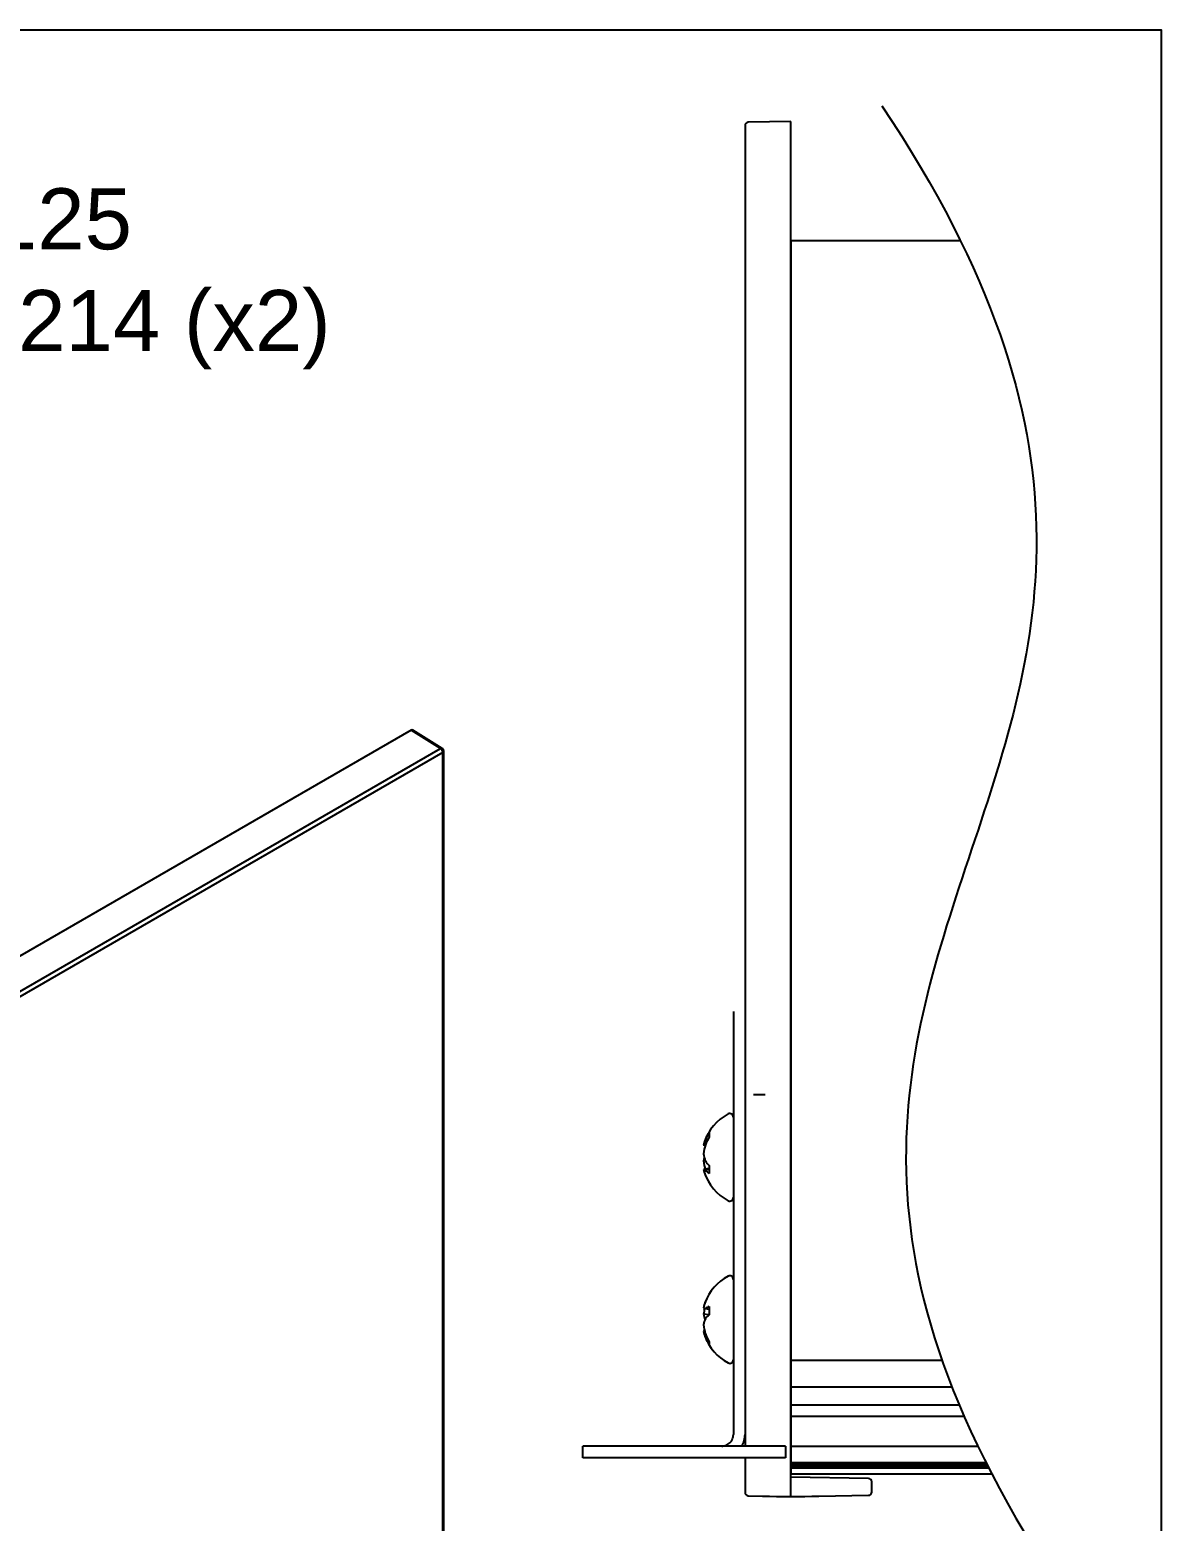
# Model space of a CAD drawing. Extents: x 0 to 8.3, y -7.63 to 0.
# Drawn here: x 4.811 to 8.299, y -4.596 to 0 of the extents above; entities that cross this region are included whole.
import ezdxf
from ezdxf import colors
from ezdxf.entities.mleader import LeaderData, LeaderLine
from ezdxf.math import Vec2, Vec3

# ---------------------------------------------------------------- set-up
doc = ezdxf.new("R2010")
doc.units = 0
doc.header["$LTSCALE"] = 0.5
doc.header["$MEASUREMENT"] = 0
for name, color, linetype in [('Brackets', 181, 'CONTINUOUS'), ('Dimension', 10, 'CONTINUOUS'), ('End Cap', 92, 'CONTINUOUS'), ('FAB DWG', 221, 'CONTINUOUS'), ('Hardware', 242, 'CONTINUOUS'), ('Housing', 150, 'CONTINUOUS')]:
    doc.layers.add(name, color=color, linetype=linetype)
doc.layers.add('Text-Unprinted', color=131, linetype='CONTINUOUS', plot=False)
doc.styles.get("Standard").update_dxf_attribs({"font": 'arial.ttf'})

msp = doc.modelspace()

# ---------------------------------------------------------------- linework, layer by layer
at = {"layer": 'Brackets', "linetype": 'Continuous', "lineweight": 25, "transparency": 16777216}
for p, q in [((6.9802, -3.0257), (6.9802, -4.3288)), ((7.0781, -3.2827), (7.0422, -3.2827)), ((7.1411, -4.3648), (6.5161, -4.3648)), ((6.5161, -4.4007), (6.5161, -4.3648)), ((7.1411, -4.3648), (7.1411, -4.4007)), ((7.1411, -4.4007), (6.5161, -4.4007))]:
    msp.add_line(p, q, dxfattribs=at)
for points, knots in [([(6.9442, -4.3648), (6.9472, -4.3647), (6.9515, -4.3646), (6.96, -4.3614), (6.966, -4.3577), (6.9717, -4.3525), (6.9763, -4.3457), (6.9796, -4.3374), (6.98, -4.3318), (6.9802, -4.3288)], [0, 0, 0, 0, 0.28993, 0.408037, 0.51552, 0.620506, 0.731668, 0.856396, 1, 1, 1, 1]), ([(7.0061, -4.3648), (7.0066, -4.3642), (7.0104, -4.3588), (7.0146, -4.3464), (7.0156, -4.3349), (7.0161, -4.3288)], [0, 0, 0, 0, 0.064251, 0.511584, 1, 1, 1, 1])]:
    msp.add_open_spline(points, degree=3, knots=knots, dxfattribs=at)
at = {"layer": 'Dimension', "transparency": 16777216}
msp.add_open_spline([(7.4379, -0.2341), (8.1288, -1.2659), (7.7198, -2.5295), (7.2902, -3.776), (8.0016, -4.8249)], degree=3, dxfattribs=at)
at = {"layer": 'End Cap', "linetype": 'Continuous', "lineweight": 25, "transparency": 16777216}
for p, q in [((7.0161, -0.2944), (7.0161, -4.3648)), ((7.1567, -0.2821), (7.0259, -0.2844)), ((7.1567, -4.52), (7.1567, -0.2821)), ((7.0161, -4.4007), (7.0161, -4.5085)), ((7.3969, -4.4649), (7.1567, -4.4607)), ((7.4067, -4.5066), (7.4067, -4.4749)), ((7.0259, -4.5185), (7.0694, -4.5192)), ((7.2439, -4.5192), (7.3969, -4.5165))]:
    msp.add_line(p, q, dxfattribs=at)
at = {"layer": 'End Cap', "transparency": 16777216}
for p, q in [((5.9863, -2.1587), (4.1619, -3.2116)), ((6.0771, -2.2149), (5.9863, -2.1587)), ((6.0823, -2.2145), (5.9913, -2.1583)), ((4.256, -3.2659), (6.0771, -2.2149)), ((6.0841, -2.2271), (4.263, -3.2781)), ((6.0841, -4.856), (6.0841, -2.2271)), ((6.087, -4.852), (6.087, -2.223))]:
    msp.add_line(p, q, dxfattribs=at)
at = {"layer": 'End Cap', "linetype": 'Continuous', "lineweight": 25, "transparency": 16777216}
for centre, radius, start, end in [((7.0261, -0.2944), 0.01, 91, 180), ((7.3967, -4.4749), 0.01, 0, 89), ((7.0261, -4.5085), 0.01, 180, 269), ((7.1567, 0.48), 5, 269, 271), ((7.3967, -4.5066), 0.01, 271, 0)]:
    msp.add_arc(centre, radius, start, end, dxfattribs=at)
at = {"layer": 'End Cap', "transparency": 16777216}
for centre, radius, start, end in [((6.08, -2.219), 0.00501, 63.6584, 125.5176), ((6.0687, -2.2278), 0.0154, 2.6492, 56.7734), ((6.077, -2.223), 0.01, 0, 58.277), ((6.0821, -2.2226), 0.00494, 293.7489, 354.9175)]:
    msp.add_arc(centre, radius, start, end, dxfattribs=at)
msp.add_ellipse((5.9863, -2.1669), major_axis=(0.005, 0.00866), ratio=0.577277, start_param=6.265733, end_param=7.068165, dxfattribs=at)
at = {"layer": 'Hardware', "linetype": 'Continuous', "lineweight": 25, "transparency": 16777216}
for p, q in [((6.9057, -3.3997), (6.9057, -3.4132)), ((6.8931, -3.4384), (6.8883, -3.4375)), ((6.9006, -3.4218), (6.8936, -3.421)), ((6.8933, -3.4855), (6.8883, -3.4858)), ((6.9057, -3.5092), (6.8883, -3.5124)), ((6.9057, -3.5125), (6.8936, -3.5146)), ((6.9057, -3.5004), (6.9057, -3.525)), ((6.9057, -3.9435), (6.8936, -3.9414)), ((6.9057, -3.9344), (6.9057, -3.9607)), ((6.9057, -3.9601), (6.8883, -3.9588)), ((6.8913, -4.0099), (6.8883, -4.0104)), ((6.8983, -4.0296), (6.8936, -4.03)), ((6.9057, -4.0433), (6.9057, -4.0531))]:
    msp.add_line(p, q, dxfattribs=at)
for centre, radius, start, end in [((7.0342, -3.4749), 0.151, 117.7001, 162.388), ((6.9691, -3.351), 0.011, 0, 117.7001), ((6.9976, -3.4663), 0.1135, 144.0549, 156.4578), ((6.9452, -3.4467), 0.0576, 153.5412, 170.8358), ((7.0402, -3.4791), 0.1526, 163.8306, 174.3693), ((7.0238, -3.4895), 0.1405, 147.1148, 157.8689), ((6.9915, -3.4511), 0.1041, 187.1875, 199.745), ((6.9884, -3.4982), 0.1008, 166.6489, 172.9122), ((7.0402, -3.4708), 0.1526, 185.6307, 196.1694), ((6.9684, -3.4344), 0.091, 214.7254, 226.5122), ((6.9446, -3.5034), 0.057, 189.117, 197.6172), ((6.8951, -3.5032), 0.0114, 233.6364, 262.6002), ((7.0342, -3.4749), 0.151, 197.612, 242.2999), ((6.9367, -3.4765), 0.0575, 221.393, 237.4073), ((6.9691, -3.5989), 0.011, 242.2999, 0), ((7.0342, -3.9749), 0.151, 117.7001, 159.9358), ((6.9691, -3.851), 0.011, 0, 117.7001), ((6.966, -3.95), 0.0784, 157.4063, 172.2502), ((6.9022, -3.909), 0.0335, 245.4106, 255.0587), ((7.0398, -3.9736), 0.1522, 167.4707, 174.3961), ((6.9255, -3.9833), 0.0527, 111.9749, 127.2299), ((6.9693, -3.9471), 0.0819, 188.1708, 199.868), ((6.9709, -4.0031), 0.0834, 157.8351, 171.7445), ((7.0396, -3.9763), 0.1521, 185.6011, 196.1863), ((6.9556, -4.0284), 0.084, 126.3541, 137.5247), ((6.8977, -4.0301), 0.0218, 107.5504, 115.7581), ((6.966, -3.9999), 0.0784, 187.7498, 202.5937), ((7.0342, -3.9749), 0.151, 200.0642, 242.2999), ((7.0328, -3.9653), 0.1491, 200.9977, 211.5717), ((7.0127, -3.9821), 0.1284, 201.9017, 213.583), ((6.9691, -4.0989), 0.011, 242.2999, 0)]:
    msp.add_arc(centre, radius, start, end, dxfattribs=at)
at = {"layer": 'Housing', "transparency": 16777216}
for p, q in [((7.1567, -4.1006), (7.6234, -4.1006)), ((7.1567, -4.1818), (7.6535, -4.1818)), ((7.1567, -4.2374), (7.676, -4.2374)), ((7.1567, -4.2724), (7.691, -4.2724)), ((7.1567, -4.3648), (7.7334, -4.3648)), ((7.1567, -4.4153), (7.7583, -4.4153)), ((7.1567, -4.4173), (7.7593, -4.4173)), ((7.1567, -4.4194), (7.7604, -4.4194)), ((7.1567, -4.4215), (7.7615, -4.4215)), ((7.1567, -4.4237), (7.7625, -4.4237)), ((7.1567, -4.4258), (7.7636, -4.4258)), ((7.1567, -4.4279), (7.7647, -4.4279)), ((7.1567, -4.4301), (7.7658, -4.4301)), ((7.1567, -4.4322), (7.7669, -4.4322))]:
    msp.add_line(p, q, dxfattribs=at)
msp.add_lwpolyline([(7.6807, -0.6507), (7.1567, -0.6507), (7.1567, -4.4507), (7.7765, -4.4507)], dxfattribs=at)
at = {"layer": 'Text-Unprinted', "ltscale": 0.5, "transparency": 16777216}
msp.add_lwpolyline([(0, 0), (8.299, 0), (8.299, -7.6088), (0, -7.6088)], close=True, dxfattribs=at)

# ---------------------------------------------------------------- leaders
at = {"layer": 'FAB DWG', "transparency": 16777216}
ml = msp.add_multileader_mtext('Standard', dxfattribs=at)
ml.set_content('BK01125\\PHW63214 (x2)', color=256)
ml.set_leader_properties()
ml.build(insert=Vec2(0, 0))
ml.multileader.update_dxf_attribs({"text_right_attachment_type": 2, "dogleg_length": 0.36, "arrow_head_size": 0.25})
ctx = ml.context
ctx.base_point, ctx.char_height, ctx.arrow_head_size, ctx.landing_gap_size, ctx.plane_origin = Vec3(3.9553, -0.6102), 0.188, 0.25, 0.09, Vec3(4.5683, -1.1922)
ctx.right_attachment = 2
notes = []
notes.append((ctx, [(1, (1, 1, 0), (3.5953, -0.6102), (1, 0), 0.36, [(0, [(3.0955, -1.1922)], 0, [])])]))
ctx.mtext.insert, ctx.mtext.width, ctx.mtext.flow_direction = Vec3(4.0453, -0.4885), 1.736568, 5
for ctx, leaders in notes:
    for number, flags, end, landing, length, lines in leaders:
        leader = LeaderData()
        leader.index, (leader.has_last_leader_line, leader.has_dogleg_vector, leader.attachment_direction) = number, flags
        leader.last_leader_point, leader.dogleg_vector, leader.dogleg_length = Vec3(end), Vec3(landing), length
        for number, points, colour, breaks in lines:
            line = LeaderLine()
            line.index, line.vertices, line.color, line.breaks = number, Vec3.list(points), colors.encode_raw_color(colour), breaks
            leader.lines.append(line)
        ctx.leaders.append(leader)

doc.saveas('drawing.dxf')
